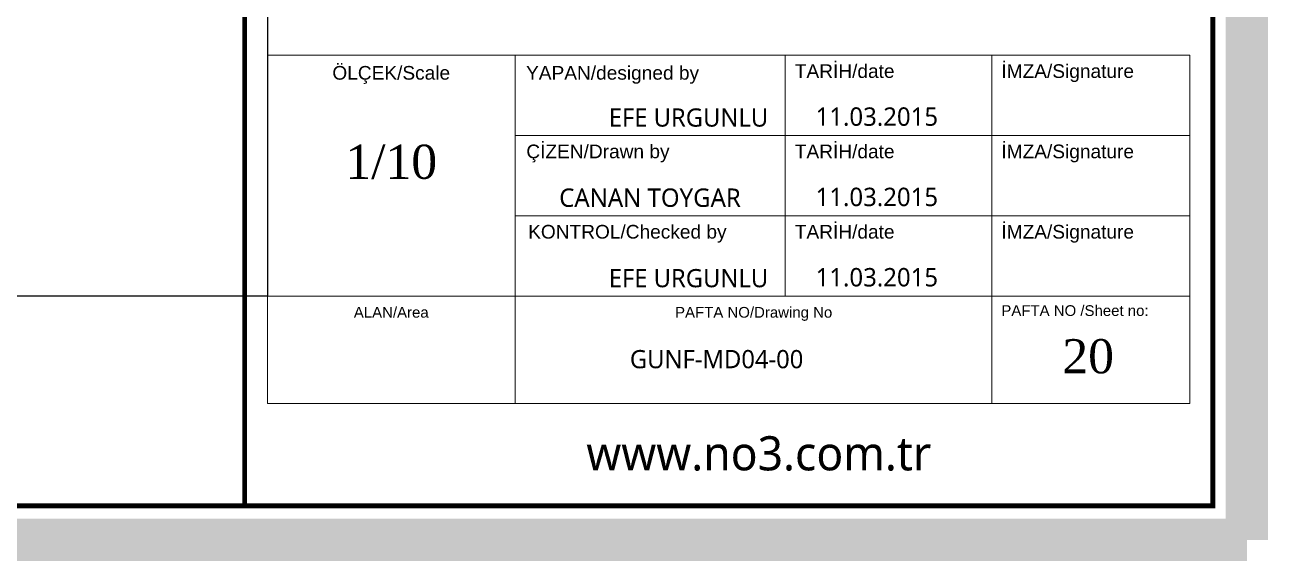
# Model space of a CAD drawing. Header units: millimetres. Extents: x 54215 to 67697, y 23496 to 56611.
# Drawn here: x 58247.8 to 58466.9, y 32209.2 to 32303.7 of the extents above; entities that cross this region are included whole.
import ezdxf
from ezdxf.enums import TextEntityAlignment as Align

# ---------------------------------------------------------------- set-up
doc = ezdxf.new("R2010")
doc.units = ezdxf.units.MM
doc.layers.add('no3_lejand', color=255, linetype='Continuous', lineweight=13)
doc.styles.add('ARIALT', font='arial.ttf', dxfattribs={"height": 10})
doc.styles.get("Standard").update_dxf_attribs({"font": 'arial.ttf'})

msp = doc.modelspace()

# ---------------------------------------------------------------- linework, layer by layer
msp.add_lwpolyline([(57866.975, 32329.454), (58290.54, 32329.454), (58290.54, 32255.872), (57866.975, 32255.872)], close=True)
at = {"layer": 'no3_lejand', "color": 250}
for p, q in [((58290.54, 32298.343), (58290.54, 32236.996)), ((58453.101, 32298.343), (58290.54, 32298.343)), ((58290.54, 32298.343), (58453.101, 32298.343)), ((58334.191, 32298.343), (58334.191, 32236.996)), ((58381.787, 32298.343), (58381.787, 32255.872)), ((58418.183, 32298.343), (58418.183, 32236.996)), ((58453.101, 32298.343), (58453.101, 32236.996)), ((58453.101, 32284.186), (58334.191, 32284.186)), ((58334.191, 32270.029), (58453.101, 32270.029)), ((58453.101, 32255.872), (58290.54, 32255.872)), ((58290.54, 32236.996), (58453.101, 32236.996)), ((58453.101, 32236.996), (58290.54, 32236.996))]:
    msp.add_line(p, q, dxfattribs=at)
at = {"layer": 'no3_lejand', "color": 1, "const_width": 7.466}
msp.add_lwpolyline([(58463.136, 32212.913), (56648.241, 32212.913), (56648.241, 32792.913), (58463.136, 32792.913), (58463.136, 32477.294, -0.4142136), (58453.101, 32467.259), (58301.578, 32467.259, 0.4142136), (58297.565, 32463.245), (58297.565, 32365.71, 0.4142136), (58301.578, 32361.696), (58453.101, 32361.696, -0.4142136), (58463.136, 32351.662), (58463.136, 32212.913)], format="xyb", dxfattribs=at)
at = {"layer": 'no3_lejand', "color": 252, "const_width": 0.854}
msp.add_lwpolyline([(58457.115, 32477.294, -0.4142136), (58453.101, 32473.28), (58301.578, 32473.28, 0.4142136), (58291.544, 32463.245), (58291.544, 32365.71, 0.4142136), (58301.578, 32355.676), (58453.101, 32355.676, -0.4142136), (58457.115, 32351.662), (58457.115, 32218.934), (56654.262, 32218.934), (56654.262, 32786.892), (58457.115, 32786.892), (58457.115, 32477.294)], format="xyb", dxfattribs=at)
msp.add_lwpolyline([(58286.527, 32218.934), (58286.527, 32786.892)], dxfattribs=at)

# ---------------------------------------------------------------- texts
at = {"layer": 'no3_lejand', "linetype": 'Continuous', "style": 'ARIALT'}
for s, height, p in [('ALAN/Area', 1.8876, (58312.366, 32253.041)), ('PAFTA NO/Drawing No', 1.88759, (58376.223, 32253.041))]:
    msp.add_text(s, height=height, dxfattribs=at).set_placement(p, align=Align.MIDDLE_CENTER)
at = {"layer": 'no3_lejand', "char_height": 2.4083, "style": 'ARIALT'}
for s, insert, width, attachment_point in [('ÖLÇEK/Scale', (58312.366, 32296.455), 16.26855, 2), ('YAPAN/designed by', (58351.361, 32296.455), 44.79424, 2), ('TARİH/date', (58383.472, 32296.76), 18.31967, 1), ('İMZA/Signature', (58419.868, 32296.76), 18.31967, 1), ('ÇİZEN/Drawn by', (58348.784, 32282.603), 44.79424, 2), ('TARİH/date', (58383.472, 32282.603), 18.31967, 1), ('İMZA/Signature', (58419.868, 32282.603), 18.31967, 1), ('KONTROL/Checked by', (58336.488, 32268.446), 40.24224, 1), ('TARİH/date', (58383.472, 32268.446), 18.31967, 1), ('İMZA/Signature', (58419.868, 32268.446), 18.31967, 1)]:
    msp.add_mtext(s, dxfattribs=dict(at, insert=insert, width=width, attachment_point=attachment_point))
at = {"layer": 'no3_lejand', "color": 7}
for s, insert, char_height, width, attachment_point in [('{\\fLucida Sans Unicode|b0|i0|c162|p34;11.03.2015\\P}', (58387.135, 32287.508), 3.24, 123.92176, 4), ('{\\fLucida Sans Unicode|b0|i0|c162|p34;EFE URGUNLU}', (58350.691, 32287.352), 3.21107, 122.81536, 4), ('{\\fGeorgia|b0|i0|c162|p18;1/10}', (58312.366, 32279.53), 6.02076, 122.81536, 5), ('{\\fLucida Sans Unicode|b0|i0|c162|p34;CANAN TOYGAR}', (58341.958, 32273.224), 3.24, 123.92176, 4), ('{\\fLucida Sans Unicode|b0|i0|c162|p34;11.03.2015\\P}', (58387.135, 32273.351), 3.24, 123.92176, 4), ('{\\fLucida Sans Unicode|b0|i0|c162|p34;EFE URGUNLU}', (58350.691, 32259.038), 3.21107, 122.81536, 4), ('{\\fLucida Sans Unicode|b0|i0|c162|p34;11.03.2015\\P}', (58387.135, 32259.195), 3.24, 123.92176, 4), ('{\\fGeorgia|b0|i0|c162|p18;20}', (58435.158, 32245.255), 6.02076, 122.81536, 5), ('{\\fLucida Sans Unicode|b0|i0|c162|p34;GUNF-MD04-00}', (58354.407, 32244.762), 3.21107, 122.81536, 4), ('{\\fLucida Sans Unicode|b0|i0|c162|p34;www.no3.com.tr}', (58377.126, 32228.129), 6.02076, 93.56152, 5)]:
    msp.add_mtext(s, dxfattribs=dict(at, insert=insert, char_height=char_height, width=width, attachment_point=attachment_point))
at = {"layer": 'no3_lejand', "linetype": 'Continuous', "insert": (58419.868, 32254.289), "char_height": 1.88759, "width": 45.2116, "attachment_point": 1, "style": 'ARIALT'}
msp.add_mtext('PAFTA NO /Sheet no:', dxfattribs=at)

doc.saveas('drawing.dxf')
